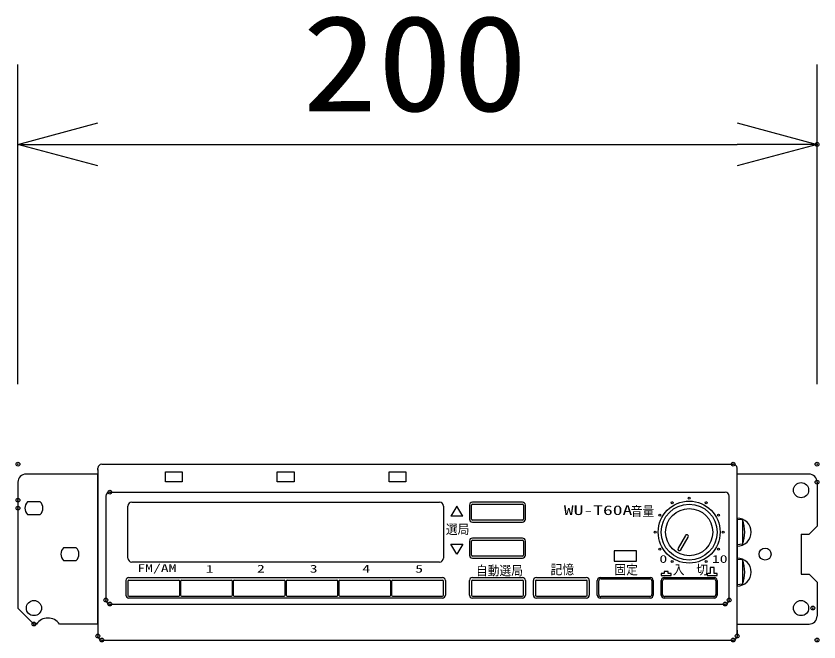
# Model space of a CAD drawing. Units: millimetres, scale not verified. Extents: x -63 to 63, y -57 to 57.
# Drawn here: x -30.66 to -10.56, y 14.03 to 29.69 of the extents above; entities that cross this region are included whole.
import ezdxf
from ezdxf.enums import TextEntityAlignment as Align

# ---------------------------------------------------------------- set-up
doc = ezdxf.new("R2010")
doc.units = ezdxf.units.MM
doc.header["$LTSCALE"] = 0.190236
doc.header["$PDMODE"] = 32
doc.header["$PDSIZE"] = 0.0951
doc.layers.add('0-2_WAKU', color=3, linetype='Continuous')
doc.layers.add('0-3_PANEL', color=1, linetype='Continuous')
doc.styles.add('ＭＳ ゴシック', font='')
doc.styles.get('ＭＳ ゴシック').set_extended_font_data('MS Gothic')

# ---------------------------------------------------------------- blocks, each defined once
blk = doc.blocks.new('_OPEN30')
at = {"layer": '0-3_PANEL', "color": 7}
blk.add_line((0, 0), (-1, 0), dxfattribs=at)
blk.add_lwpolyline([(-1, 0.26795), (0, 0), (-1, -0.26795)], dxfattribs=at)

msp = doc.modelspace()

# ---------------------------------------------------------------- linework, layer by layer
at = {"layer": '0-2_WAKU'}
for p, q in [((-30.6084, 20.4768), (-30.6084, 28.4769)), ((-10.6083, 20.4768), (-10.6083, 28.4769)), ((-28.6083, 26.4769), (-12.6083, 26.4769))]:
    msp.add_line(p, q, dxfattribs=at)
at = {"layer": '0-3_PANEL'}
for p, q in [((-28.6083, 18.3289), (-28.6083, 18.3768)), ((-28.6083, 18.3468), (-28.6083, 14.1768)), ((-28.5083, 18.4768), (-20.6083, 18.4768)), ((-20.6083, 18.4768), (-12.7083, 18.4768)), ((-12.6083, 14.2068), (-12.6083, 18.3768)), ((-28.6083, 18.2268), (-30.4084, 18.2268)), ((-28.6083, 17.9268), (-28.6083, 18.2268)), ((-12.6083, 17.9268), (-12.6083, 18.2268)), ((-10.8083, 18.2268), (-12.6083, 18.2268)), ((-30.6084, 18.0268), (-30.6084, 14.8768)), ((-28.6083, 14.7268), (-28.6083, 17.9268)), ((-12.6083, 17.1268), (-12.6083, 17.9268)), ((-10.6083, 18.0268), (-10.6083, 16.9268)), ((-28.3083, 17.7768), (-20.6083, 17.7768)), ((-20.6083, 17.7768), (-12.9083, 17.7768)), ((-30.6084, 17.5768), (-30.6084, 17.3768)), ((-30.0502, 17.5368), (-30.3665, 17.5368)), ((-28.4083, 17.6768), (-28.4083, 15.0768)), ((-27.7583, 17.5268), (-20.0583, 17.5268)), ((-17.9833, 17.5268), (-19.2333, 17.5268)), ((-12.8083, 15.0768), (-12.8083, 17.6768)), ((-27.8583, 16.1268), (-27.8583, 17.4268)), ((-19.9583, 17.4268), (-19.9583, 16.1268)), ((-19.6241, 17.4268), (-19.7741, 17.1768)), ((-19.4741, 17.1768), (-19.6241, 17.4268)), ((-19.3083, 17.4518), (-19.3083, 17.1018)), ((-19.2583, 17.1018), (-19.2583, 17.4518)), ((-19.2333, 17.4768), (-17.9833, 17.4768)), ((-17.9583, 17.4518), (-17.9583, 17.1018)), ((-17.9083, 17.1018), (-17.9083, 17.4518)), ((-30.3665, 17.2168), (-30.0502, 17.2168)), ((-19.4741, 17.1768), (-19.7741, 17.1768)), ((-12.6083, 17.1268), (-12.6083, 15.4268)), ((-12.6083, 17.1268), (-12.6083, 16.4268)), ((-12.4738, 17.0801), (-12.6083, 17.0918)), ((-17.9833, 17.0768), (-19.2333, 17.0768)), ((-19.2333, 17.0268), (-17.9833, 17.0268)), ((-13.903, 16.6929), (-14.088, 16.3725)), ((-11.0083, 16.7268), (-11.0083, 15.7268)), ((-19.3083, 16.5518), (-19.3083, 16.2018)), ((-19.3083, 16.5518), (-19.3083, 16.2018)), ((-19.2583, 16.2018), (-19.2583, 16.5518)), ((-17.9833, 16.6268), (-19.2333, 16.6268)), ((-17.9833, 16.6268), (-19.2333, 16.6268)), ((-19.2333, 16.5768), (-17.9833, 16.5768)), ((-17.9583, 16.5518), (-17.9583, 16.2018)), ((-17.9083, 16.2018), (-17.9083, 16.5518)), ((-17.9083, 16.2018), (-17.9083, 16.5518)), ((-14.0187, 16.3325), (-13.8337, 16.6529)), ((-29.1502, 16.3868), (-29.4665, 16.3868)), ((-19.7741, 16.4768), (-19.4741, 16.4768)), ((-19.6241, 16.2268), (-19.7741, 16.4768)), ((-19.4741, 16.4768), (-19.6241, 16.2268)), ((-17.9833, 16.1768), (-19.2333, 16.1768)), ((-19.2333, 16.1268), (-17.9833, 16.1268)), ((-19.2333, 16.1268), (-17.9833, 16.1268)), ((-12.6083, 16.1268), (-12.6083, 15.4268)), ((-12.4738, 16.0801), (-12.6083, 16.0918)), ((-29.4665, 16.0668), (-29.1502, 16.0668)), ((-20.0583, 16.0268), (-27.7583, 16.0268)), ((-14.5083, 15.744), (-14.5083, 15.694)), ((-14.4333, 15.744), (-14.5083, 15.744)), ((-14.5083, 15.694), (-14.2583, 15.694)), ((-14.3333, 15.794), (-14.4333, 15.794)), ((-14.4333, 15.794), (-14.4333, 15.744)), ((-14.3333, 15.744), (-14.3333, 15.794)), ((-14.2583, 15.744), (-14.3333, 15.744)), ((-14.2583, 15.694), (-14.2583, 15.744)), ((-11.0083, 15.7268), (-10.8083, 15.7268)), ((-10.8083, 15.7268), (-10.6083, 15.5268)), ((-27.9083, 15.5668), (-27.9083, 15.2018)), ((-27.8583, 15.5518), (-27.8583, 15.2018)), ((-27.8333, 15.6418), (-19.9833, 15.6418)), ((-27.8333, 15.5768), (-26.5833, 15.5768)), ((-26.5583, 15.2018), (-26.5583, 15.5518)), ((-26.5383, 15.5518), (-26.5383, 15.2018)), ((-26.5133, 15.5768), (-25.2633, 15.5768)), ((-25.2383, 15.2018), (-25.2383, 15.5518)), ((-25.2383, 15.2018), (-25.2383, 15.5518)), ((-25.2183, 15.5518), (-25.2183, 15.2018)), ((-25.1933, 15.5768), (-23.9433, 15.5768)), ((-23.9183, 15.2018), (-23.9183, 15.5518)), ((-23.9183, 15.2018), (-23.9183, 15.5518)), ((-23.9183, 15.2018), (-23.9183, 15.5518)), ((-23.8983, 15.5518), (-23.8983, 15.2018)), ((-23.8733, 15.5768), (-22.6233, 15.5768)), ((-22.5983, 15.2018), (-22.5983, 15.5518)), ((-22.5983, 15.2018), (-22.5983, 15.5518)), ((-22.5983, 15.2018), (-22.5983, 15.5518)), ((-22.5983, 15.2018), (-22.5983, 15.5518)), ((-22.5783, 15.5518), (-22.5783, 15.2018)), ((-22.5533, 15.5768), (-21.3033, 15.5768)), ((-21.2783, 15.2018), (-21.2783, 15.5518)), ((-21.2583, 15.5518), (-21.2583, 15.2018)), ((-21.2333, 15.5768), (-19.9833, 15.5768)), ((-19.9583, 15.2018), (-19.9583, 15.5518)), ((-19.9083, 15.5668), (-19.9083, 15.2018)), ((-19.3083, 15.2018), (-19.3083, 15.5668)), ((-19.2583, 15.5518), (-19.2583, 15.2018)), ((-19.2333, 15.6418), (-17.9833, 15.6418)), ((-19.2333, 15.5768), (-17.9833, 15.5768)), ((-17.9583, 15.2018), (-17.9583, 15.5518)), ((-17.9083, 15.5668), (-17.9083, 15.2018)), ((-17.7083, 15.2018), (-17.7083, 15.5668)), ((-17.6583, 15.5518), (-17.6583, 15.2018)), ((-17.6333, 15.6418), (-16.3833, 15.6418)), ((-17.6333, 15.5768), (-16.3833, 15.5768)), ((-16.3583, 15.2018), (-16.3583, 15.5518)), ((-16.3083, 15.5668), (-16.3083, 15.2018)), ((-16.1083, 15.2018), (-16.1083, 15.5668)), ((-16.0733, 15.2143), (-16.0733, 15.5593)), ((-16.0333, 15.6418), (-14.7833, 15.6418)), ((-16.0233, 15.6093), (-14.7933, 15.6093)), ((-14.7433, 15.5593), (-14.7433, 15.2143)), ((-14.7083, 15.5668), (-14.7083, 15.2018)), ((-14.5083, 15.2018), (-14.5083, 15.5668)), ((-14.4733, 15.2043), (-14.4733, 15.5618)), ((-14.4333, 15.6418), (-13.1833, 15.6418)), ((-14.4254, 15.6093), (-13.1902, 15.6093)), ((-13.1433, 15.5593), (-13.1433, 15.2043)), ((-13.1083, 15.5668), (-13.1083, 15.2018)), ((-10.6083, 15.5268), (-10.6083, 14.6768)), ((-12.6083, 14.7268), (-12.6083, 15.4268)), ((-27.8333, 15.1768), (-26.5833, 15.1768)), ((-19.9833, 15.1268), (-27.8333, 15.1268)), ((-26.5133, 15.1768), (-25.2633, 15.1768)), ((-25.1933, 15.1768), (-23.9433, 15.1768)), ((-23.8733, 15.1768), (-22.6233, 15.1768)), ((-22.5533, 15.1768), (-21.3033, 15.1768)), ((-21.2333, 15.1768), (-19.9833, 15.1768)), ((-19.2333, 15.1768), (-17.9833, 15.1768)), ((-17.9833, 15.1268), (-19.2333, 15.1268)), ((-17.6333, 15.1768), (-16.3833, 15.1768)), ((-16.3833, 15.1268), (-17.6333, 15.1268)), ((-14.7833, 15.1268), (-16.0333, 15.1268)), ((-14.7933, 15.1643), (-16.0233, 15.1643)), ((-13.1833, 15.1268), (-14.4333, 15.1268)), ((-13.1933, 15.1643), (-14.4265, 15.1643)), ((-30.2083, 14.4768), (-30.6084, 14.8768)), ((-28.3083, 14.9768), (-20.6083, 14.9768)), ((-20.6083, 14.9768), (-12.9083, 14.9768)), ((-28.6083, 14.4768), (-28.6083, 14.7268)), ((-12.6083, 14.4768), (-12.6083, 14.7268)), ((-30.1456, 14.4768), (-30.2083, 14.4768)), ((-28.6083, 14.4768), (-29.5711, 14.4768)), ((-12.6083, 14.4768), (-10.8083, 14.4768)), ((-12.6083, 14.3268), (-12.6083, 14.1768)), ((-28.5083, 14.0768), (-20.6083, 14.0768)), ((-20.6083, 14.0768), (-12.7083, 14.0768))]:
    msp.add_line(p, q, dxfattribs=at)
for points in [[(-26.9183, 18.0368), (-26.9183, 18.2868), (-26.4983, 18.2868), (-26.4983, 18.0368)], [(-24.1183, 18.0368), (-24.1183, 18.2868), (-23.6983, 18.2868), (-23.6983, 18.0368)], [(-21.3183, 18.0368), (-21.3183, 18.2868), (-20.8983, 18.2868), (-20.8983, 18.0368)], [(-15.6883, 16.3068), (-15.6883, 16.0468), (-15.1283, 16.0468), (-15.1283, 16.3068)], [(-13.2833, 15.894), (-13.2833, 15.744), (-13.3583, 15.744), (-13.3583, 15.694), (-13.1083, 15.694), (-13.1083, 15.744), (-13.1833, 15.744), (-13.1833, 15.894)]]:
    msp.add_lwpolyline(points, close=True, dxfattribs=at)
for points in [[(-12.4738, 17.0801), (-12.4738, 16.4736), (-12.6083, 16.4618), (-12.6083, 17.0918)], [(-11.0083, 16.7268), (-10.8083, 16.7268), (-10.6083, 16.9268)], [(-12.4738, 16.0801), (-12.4738, 15.4736), (-12.6083, 15.4618), (-12.6083, 16.0918)]]:
    msp.add_lwpolyline(points, dxfattribs=at)
for centre, radius in [((-11.0083, 17.8268), 0.19), ((-13.8083, 16.7768), 0.775), ((-14.2333, 17.513), 0.025), ((-13.8083, 17.6268), 0.025), ((-13.3833, 17.513), 0.025), ((-13.8083, 16.7768), 0.7), ((-13.8083, 16.7768), 0.59), ((-14.5444, 17.2018), 0.025), ((-13.0722, 17.2018), 0.025), ((-14.6583, 16.7768), 0.025), ((-12.9583, 16.7768), 0.025), ((-14.5444, 16.3518), 0.025), ((-13.0722, 16.3518), 0.025), ((-11.9083, 16.2268), 0.15), ((-14.2333, 16.0407), 0.025), ((-13.3833, 16.0407), 0.025), ((-30.2083, 14.8768), 0.19), ((-11.0083, 14.8768), 0.19)]:
    msp.add_circle(centre, radius, dxfattribs=at)
for centre, radius, start, end in [((-28.5083, 18.3768), 0.1, 90, 180), ((-12.7083, 18.3768), 0.1, 0, 90), ((-30.4084, 18.0268), 0.2, 90, 180), ((-10.8083, 18.0268), 0.2, 0, 90), ((-28.3083, 17.6768), 0.1, 90, 180), ((-12.9083, 17.6768), 0.1, 0, 90), ((-30.2083, 17.3768), 0.225, 134.67461, 225.32539), ((-30.2083, 17.3768), 0.225, 0, 45.32539), ((-27.7583, 17.4268), 0.1, 90, 180), ((-20.0583, 17.4268), 0.1, 0, 90), ((-19.2333, 17.4518), 0.075, 90, 180), ((-17.9833, 17.4518), 0.075, 0, 90), ((-30.2083, 17.3768), 0.225, 314.67461, 0), ((-19.2333, 17.4518), 0.025, 90, 180), ((-17.9833, 17.4518), 0.025, 0, 90), ((-19.2333, 17.1018), 0.075, 180, 270), ((-19.2333, 17.1018), 0.025, 180, 270), ((-17.9833, 17.1018), 0.075, 270, 0), ((-17.9833, 17.1018), 0.025, 270, 0), ((-12.6083, 16.7768), 0.35, 0, 90), ((-13.2752, 16.7768), 0.8569, 339.27546, 20.72454), ((-13.8683, 16.6729), 0.04, 330, 150), ((-12.6083, 16.7768), 0.35, 270, 0), ((-19.2333, 16.5518), 0.075, 90, 180), ((-19.2333, 16.5518), 0.075, 90, 180), ((-19.2333, 16.5518), 0.025, 90, 180), ((-17.9833, 16.5518), 0.075, 0, 90), ((-17.9833, 16.5518), 0.075, 0, 90), ((-17.9833, 16.5518), 0.025, 0, 90), ((-29.3083, 16.2268), 0.225, 134.67461, 225.32539), ((-29.3083, 16.2268), 0.225, 0, 45.32539), ((-14.0533, 16.3525), 0.04, 150, 330), ((-29.3083, 16.2268), 0.225, 314.67461, 0), ((-27.7583, 16.1268), 0.1, 180, 270), ((-20.0583, 16.1268), 0.1, 270, 0), ((-19.2333, 16.2018), 0.075, 180, 270), ((-19.2333, 16.2018), 0.075, 180, 270), ((-19.2333, 16.2018), 0.025, 180, 270), ((-17.9833, 16.2018), 0.075, 270, 0), ((-17.9833, 16.2018), 0.075, 270, 0), ((-17.9833, 16.2018), 0.025, 270, 0), ((-12.6083, 15.7768), 0.35, 0, 90), ((-13.2752, 15.7768), 0.8569, 339.27546, 20.72454), ((-12.6083, 15.7768), 0.35, 270, 0), ((-27.8333, 15.5668), 0.075, 90, 180), ((-27.8333, 15.5518), 0.025, 90, 180), ((-26.5833, 15.5518), 0.025, 0, 90), ((-26.5133, 15.5518), 0.025, 90, 180), ((-25.2633, 15.5518), 0.025, 0, 90), ((-25.1933, 15.5518), 0.025, 90, 180), ((-23.9433, 15.5518), 0.025, 0, 90), ((-23.8733, 15.5518), 0.025, 90, 180), ((-22.6233, 15.5518), 0.025, 0, 90), ((-22.6233, 15.5518), 0.025, 0, 90), ((-22.5533, 15.5518), 0.025, 90, 180), ((-21.3033, 15.5518), 0.025, 0, 90), ((-21.2333, 15.5518), 0.025, 90, 180), ((-19.9833, 15.5668), 0.075, 0, 90), ((-19.9833, 15.5518), 0.025, 0, 90), ((-19.2333, 15.5668), 0.075, 90, 180), ((-19.2333, 15.5518), 0.025, 90, 180), ((-17.9833, 15.5668), 0.075, 0, 90), ((-17.9833, 15.5518), 0.025, 0, 90), ((-17.6333, 15.5668), 0.075, 90, 180), ((-17.6333, 15.5518), 0.025, 90, 180), ((-16.3833, 15.5668), 0.075, 0, 90), ((-16.3833, 15.5518), 0.025, 0, 90), ((-16.0333, 15.5668), 0.075, 90, 180), ((-16.0233, 15.5593), 0.05, 90, 180), ((-14.7933, 15.5593), 0.05, 0, 90), ((-14.7833, 15.5668), 0.075, 0, 90), ((-14.4333, 15.5668), 0.075, 90, 180), ((-14.4233, 15.5593), 0.05, 90, 180), ((-13.1933, 15.5593), 0.05, 0, 90), ((-13.1833, 15.5668), 0.075, 0, 90), ((-28.3083, 15.0768), 0.1, 180, 270), ((-27.8333, 15.2018), 0.075, 180, 270), ((-27.8333, 15.2018), 0.025, 180, 270), ((-26.5833, 15.2018), 0.025, 270, 0), ((-26.5133, 15.2018), 0.025, 180, 270), ((-25.2633, 15.2018), 0.025, 270, 0), ((-25.1933, 15.2018), 0.025, 180, 270), ((-23.9433, 15.2018), 0.025, 270, 0), ((-23.8733, 15.2018), 0.025, 180, 270), ((-22.6233, 15.2018), 0.025, 270, 0), ((-22.6233, 15.2018), 0.025, 270, 0), ((-22.5533, 15.2018), 0.025, 180, 270), ((-21.3033, 15.2018), 0.025, 270, 0), ((-21.2333, 15.2018), 0.025, 180, 270), ((-19.9833, 15.2018), 0.075, 270, 0), ((-19.9833, 15.2018), 0.025, 270, 0), ((-19.2333, 15.2018), 0.075, 180, 270), ((-19.2333, 15.2018), 0.025, 180, 270), ((-17.9833, 15.2018), 0.075, 270, 0), ((-17.9833, 15.2018), 0.025, 270, 0), ((-17.6333, 15.2018), 0.075, 180, 270), ((-17.6333, 15.2018), 0.025, 180, 270), ((-16.3833, 15.2018), 0.075, 270, 0), ((-16.3833, 15.2018), 0.025, 270, 0), ((-16.0333, 15.2018), 0.075, 180, 270), ((-16.0233, 15.2143), 0.05, 180, 270), ((-14.7933, 15.2143), 0.05, 270, 0), ((-14.7833, 15.2018), 0.075, 270, 0), ((-14.4333, 15.2018), 0.075, 180, 270), ((-14.4233, 15.2143), 0.05, 180, 270), ((-13.1933, 15.2143), 0.05, 270, 0), ((-13.1833, 15.2018), 0.075, 270, 0), ((-12.9083, 15.0768), 0.1, 270, 0), ((-10.8083, 14.6768), 0.2, 270, 0), ((-29.8583, 14.2768), 0.35, 90, 145.1501), ((-29.8583, 14.2768), 0.35, 34.8499, 90), ((-28.5083, 14.1768), 0.1, 180, 270), ((-12.7083, 14.1768), 0.1, 270, 0)]:
    msp.add_arc(centre, radius, start, end, dxfattribs=at)
at = {"layer": '0-3_PANEL', "color": 7}
for p in [(-10.6083, 26.4769), (-30.6084, 18.4768), (-10.6083, 18.4768), (-10.6083, 18.4768), (-10.6083, 14.0768)]:
    msp.add_point(p, dxfattribs=at)
at = {"layer": '0-3_PANEL'}
for p in [(-12.7083, 18.4768), (-10.6083, 18.0268), (-28.3083, 17.7768), (-30.6084, 17.5768), (-30.6084, 17.3768), (-28.4083, 15.0768), (-12.8083, 15.0768), (-28.3083, 14.9768), (-12.9083, 14.9768), (-10.7132, 14.8768), (-30.2083, 14.4768), (-28.6083, 14.1768), (-28.5083, 14.0768), (-12.7083, 14.0768), (-12.6083, 14.1768)]:
    msp.add_point(p, dxfattribs=at)

# ---------------------------------------------------------------- block references
at = {"layer": '0-2_WAKU', "xscale": 2, "yscale": 2, "rotation": 180}
msp.add_blockref('_OPEN30', (-30.6084, 26.4769), dxfattribs=at)
at = {"layer": '0-2_WAKU', "xscale": 2, "yscale": 2}
msp.add_blockref('_OPEN30', (-10.6083, 26.4769), dxfattribs=at)

# ---------------------------------------------------------------- texts
at = {"layer": '0-2_WAKU', "style": 'ＭＳ ゴシック', "width": 1.15}
msp.add_text('200', height=2.406, dxfattribs=at).set_placement((-23.4955, 26.5864), align=Align.BOTTOM_LEFT)
at = {"layer": '0-3_PANEL', "style": 'ＭＳ ゴシック'}
for s, height, width, p in [('WU-T60A', 0.2399, 1.5, (-16.9454, 17.1326)), ('音量', 0.2399, 0.9, (-15.2718, 17.1109)), ('選局', 0.2399, 0.9, (-19.8985, 16.6556)), ('0', 0.1925, 1.5, (-14.5546, 15.9504)), ('10', 0.1925, 1.5, (-13.2407, 15.9504)), ('FM/AM', 0.1925, 1.5, (-27.6225, 15.7224)), ('1', 0.1925, 1.5, (-25.9086, 15.7025)), ('2', 0.1925, 1.5, (-24.6252, 15.7081)), ('3', 0.1925, 1.5, (-23.3052, 15.7054)), ('4', 0.1925, 1.5, (-21.9892, 15.7087)), ('5', 0.1925, 1.5, (-20.6652, 15.7046)), ('自動選局', 0.2399, 0.9, (-19.1458, 15.6221)), ('記憶', 0.2399, 0.9, (-17.2793, 15.6484)), ('固定', 0.2399, 0.9, (-15.6805, 15.6463)), ('入\u3000切', 0.2399, 0.9, (-14.218, 15.647))]:
    msp.add_text(s, height=height, dxfattribs=dict(at, width=width)).set_placement(p, align=Align.BOTTOM_LEFT)

doc.saveas('drawing.dxf')
